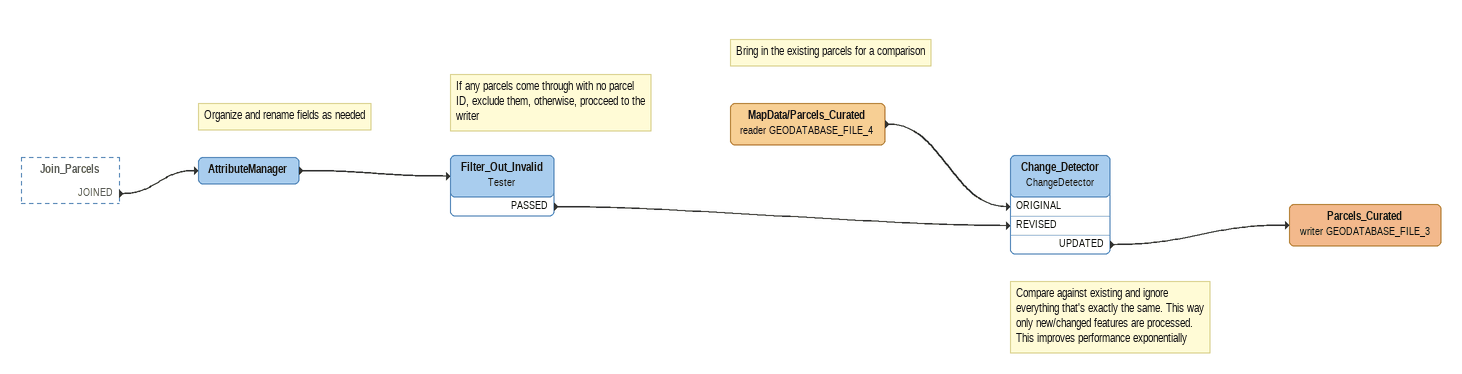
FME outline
Join_Parcels [outside]
    JOINED -> AttributeManager
Note: Organize and rename fields as needed
AttributeManager
    -> Filter_Out_Invalid
Note: If any parcels come through with no parcel ID, exclude them, otherwise, procceed to the writer
Filter_Out_Invalid: Tester
    PASSED -> Change_Detector [REVISED]
Note: Bring in the existing parcels for a comparison
MapData/Parcels_Curated (reader GEODATABASE_FILE_4)
    -> Change_Detector [ORIGINAL]
Note: Compare against existing and ignore everything that's exactly the same. This way only new/changed features are processed. This improves performance exponentially
Change_Detector: ChangeDetector
    UPDATED -> Parcels_Curated (writer GEODATABASE_FILE_3)
Parcels_Curated (writer GEODATABASE_FILE_3)
